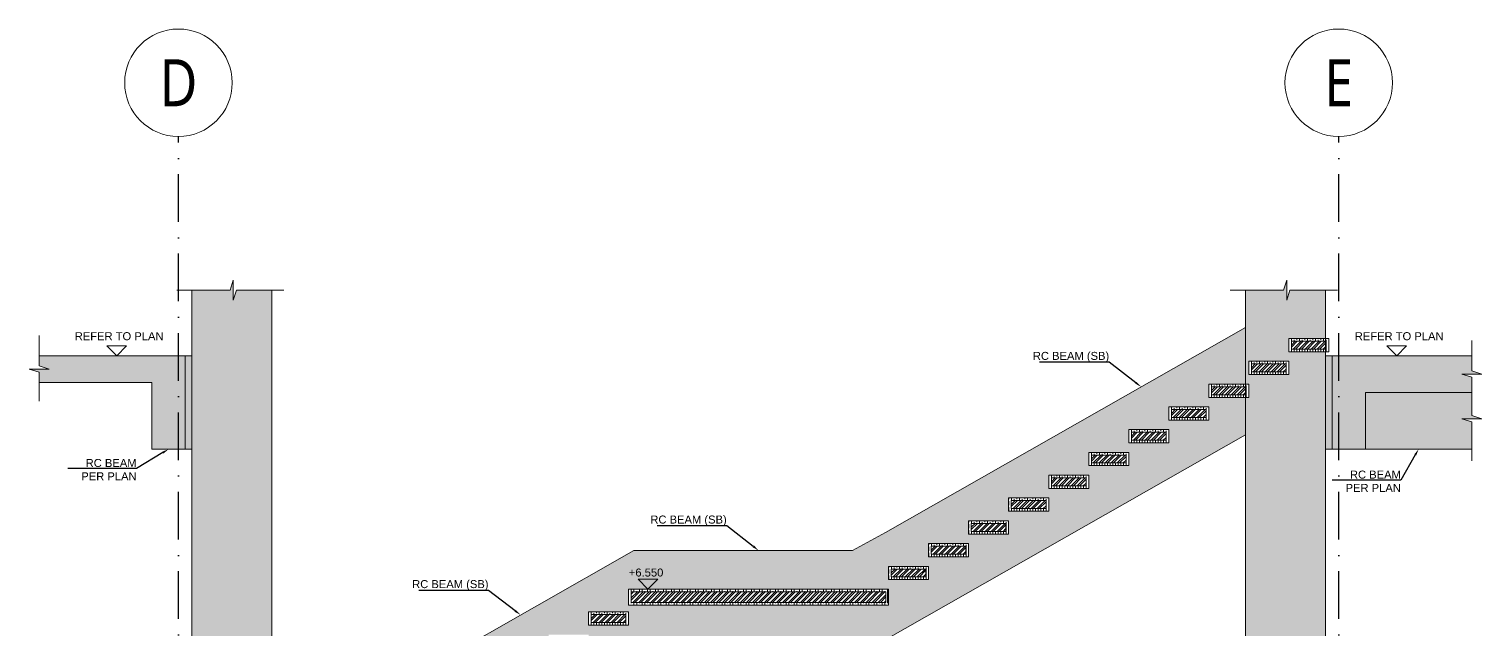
# Model space of a CAD drawing. Header units: millimetres. Extents: x -75675 to 439858, y -36597 to -1720.
# Drawn here: x 428964 to 439858, y -29535 to -25029 of the extents above; entities that cross this region are included whole.
import ezdxf
from ezdxf import colors
from ezdxf.entities.mleader import LeaderData, LeaderLine
from ezdxf.math import Vec2, Vec3

# ---------------------------------------------------------------- set-up
doc = ezdxf.new("R2010")
doc.units = ezdxf.units.MM
doc.header["$LTSCALE"] = 75
doc.linetypes.add('Dash Dot 3_16_', pattern=[7.9375, 4.7625, -1.5875, 0, -1.5875])
doc.linetypes.add('Dot & Dashed', pattern=[502.708322, 238.125, -132.291667, 0, -132.291655])
doc.layers.add('00_A_GRIDS.3D', color=7, linetype='Continuous')
doc.layers.add('05_DIMENSION_SETTING OUT EXTERIOR.DIM', color=7, linetype='Continuous')
for name, color, linetype, lineweight in [('A-ANNO-DIMS', 211, 'Continuous', 9), ('G-ANNO-SYMB', 111, 'Continuous', 9), ('S-HATCH', 8, 'Continuous', 9), ('S-Slab', 3, 'Continuous', 13)]:
    doc.layers.add(name, color=color, linetype=linetype, lineweight=lineweight)
doc.styles.add('GENERATED_STYLE_1', font='arial.ttf')
doc.styles.add('GENERATED_STYLE_3', font='trebuc.ttf', dxfattribs={"width": 0.78})

msp = doc.modelspace()

# ---------------------------------------------------------------- hatches: boundary and pattern name
at = {"layer": 'S-HATCH', "transparency": 33554687}
h = msp.add_hatch(color=9, dxfattribs=at)
h.dxf.hatch_style = 1
h.paths.add_polyline_path([(430784, -35299), (430184, -35299), (430184, -35982), (430471, -35982), (430495, -35906), (430495, -35982), (430495, -36057), (430519, -35982), (430784, -35982)])
h.paths.add_polyline_path([(430784, -30866), (430759, -30866), (430759, -30766), (430784, -30766), (430784, -26988), (430519, -26988), (430495, -27063), (430495, -26988), (430495, -26912), (430471, -26988), (430184, -26988), (430184, -31108), (430459, -31108), (430459, -31207), (430184, -31207), (430184, -35017), (430784, -35016), (430784, -34853), (430784, -34854)])
h.paths.add_polyline_path([(430459, -31037), (430459, -30937), (430759, -30937), (430759, -31037)], flags=16)
h.paths.add_polyline_path([(430479, -31017), (430479, -30957), (430739, -30957), (430739, -31017)], flags=0)
h.paths.add_polyline_path([(438684, -27449), (438409, -27449), (438409, -27350), (438684, -27350), (438684, -26988), (438418, -26988), (438394, -27063), (438394, -26988), (438394, -26912), (438370, -26988), (438084, -26988), (438084, -27691), (438109, -27691), (438109, -27791), (438084, -27791), (438084, -31765), (438110, -31765), (438110, -31865), (438084, -31865), (438084, -35179), (438684, -35179), (438684, -31540), (438409, -31540), (438409, -31440), (438684, -31440)])
h.paths.add_polyline_path([(438410, -31603), (438410, -31702), (438109, -31702), (438109, -31603)], flags=16)
h.paths.add_polyline_path([(438390, -31623), (438390, -31682), (438129, -31682), (438129, -31623)], flags=0)
h.paths.add_polyline_path([(438109, -27620), (438109, -27520), (438409, -27520), (438409, -27620)], flags=16)
h.paths.add_polyline_path([(438129, -27600), (438129, -27540), (438389, -27540), (438389, -27600)], flags=0)
h.paths.add_polyline_path([(438684, -35299), (438084, -35299), (438084, -35982), (438370, -35982), (438394, -35906), (438394, -35982), (438394, -36057), (438418, -35982), (438684, -35982)])
h = msp.add_hatch(color=256, dxfattribs=at)
h.dxf.hatch_style = 1
h.paths.add_polyline_path([(435139, -29639), (435389, -29639), (435389, -29607), (438084, -28073), (438084, -27791), (437809, -27791), (437809, -27691), (438084, -27691), (438084, -27267), (435386, -28804), (435139, -28939), (433729, -28939), (433499, -28939), (430784, -30484), (430784, -30766), (431059, -30766), (431059, -30866), (430784, -30866), (430784, -31290), (433479, -29755), (433729, -29639)])
h.paths.add_polyline_path([(433459, -29348), (433459, -29229), (435409, -29229), (435409, -29348)], flags=16)
h.paths.add_polyline_path([(433479, -29328), (433479, -29249), (435389, -29249), (435389, -29328)], flags=0)
h.paths.add_polyline_path([(433459, -29499), (433159, -29499), (433159, -29400), (433459, -29400)], flags=16)
h.paths.add_polyline_path([(433439, -29479), (433179, -29479), (433179, -29420), (433439, -29420)], flags=0)
h.paths.add_polyline_path([(433159, -29670), (432859, -29670), (432859, -29570), (433159, -29570)], flags=16)
h.paths.add_polyline_path([(433139, -29590), (433139, -29650), (432879, -29650), (432879, -29590)], flags=0)
h.paths.add_polyline_path([(432859, -29741), (432859, -29841), (432559, -29841), (432559, -29741)], flags=16)
h.paths.add_polyline_path([(432839, -29761), (432839, -29821), (432579, -29821), (432579, -29761)], flags=0)
h.paths.add_polyline_path([(435409, -29157), (435409, -29058), (435709, -29058), (435709, -29157)], flags=16)
h.paths.add_polyline_path([(435429, -29137), (435429, -29078), (435689, -29078), (435689, -29137)], flags=0)
h.paths.add_polyline_path([(432559, -29912), (432559, -30012), (432259, -30012), (432259, -29912)], flags=16)
h.paths.add_polyline_path([(432539, -29932), (432539, -29992), (432279, -29992), (432279, -29932)], flags=0)
h.paths.add_polyline_path([(435709, -28987), (435709, -28887), (436009, -28887), (436009, -28987)], flags=16)
h.paths.add_polyline_path([(435729, -28967), (435729, -28907), (435989, -28907), (435989, -28967)], flags=0)
h.paths.add_polyline_path([(432259, -30083), (432259, -30182), (431959, -30182), (431959, -30083)], flags=16)
h.paths.add_polyline_path([(432239, -30103), (432239, -30162), (431979, -30162), (431979, -30103)], flags=0)
h.paths.add_polyline_path([(436009, -28816), (436009, -28716), (436309, -28716), (436309, -28816)], flags=16)
h.paths.add_polyline_path([(436029, -28796), (436029, -28736), (436289, -28736), (436289, -28796)], flags=0)
h.paths.add_polyline_path([(431960, -30254), (431960, -30353), (431659, -30353), (431659, -30254)], flags=16)
h.paths.add_polyline_path([(431940, -30274), (431940, -30333), (431679, -30333), (431679, -30274)], flags=0)
h.paths.add_polyline_path([(436309, -28645), (436309, -28545), (436609, -28545), (436609, -28645)], flags=16)
h.paths.add_polyline_path([(436329, -28625), (436329, -28565), (436589, -28565), (436589, -28625)], flags=0)
h.paths.add_polyline_path([(431659, -30425), (431659, -30524), (431359, -30524), (431359, -30425)], flags=16)
h.paths.add_polyline_path([(431639, -30445), (431639, -30504), (431379, -30504), (431379, -30445)], flags=0)
h.paths.add_polyline_path([(436609, -28474), (436609, -28375), (436909, -28375), (436909, -28474)], flags=16)
h.paths.add_polyline_path([(436629, -28454), (436629, -28395), (436889, -28395), (436889, -28454)], flags=0)
h.paths.add_polyline_path([(431359, -30595), (431359, -30695), (431059, -30695), (431059, -30595)], flags=16)
h.paths.add_polyline_path([(431339, -30615), (431339, -30675), (431079, -30675), (431079, -30615)], flags=0)
h.paths.add_polyline_path([(436909, -28303), (436909, -28204), (437209, -28204), (437209, -28303)], flags=16)
h.paths.add_polyline_path([(436929, -28283), (436929, -28224), (437189, -28224), (437189, -28283)], flags=0)
h.paths.add_polyline_path([(437209, -28132), (437209, -28033), (437509, -28033), (437509, -28132)], flags=16)
h.paths.add_polyline_path([(437229, -28112), (437229, -28053), (437489, -28053), (437489, -28112)], flags=0)
h.paths.add_polyline_path([(437509, -27962), (437509, -27862), (437809, -27862), (437809, -27962)], flags=16)
h.paths.add_polyline_path([(437529, -27942), (437529, -27882), (437789, -27882), (437789, -27942)], flags=0)
at = {"layer": 'S-HATCH'}
h = msp.add_hatch(dxfattribs=at)
h.set_pattern_fill('GOST_WOOD', color=9, scale=10)
h.set_pattern_definition([(90, (6749.67, 7340.667), (60, -4e-15), [100, -20]), (90, (6769.67, 7320.667), (60, -4e-15), [60, -15, 30, -15]), (90, (6789.67, 7290.667), (60, -4e-15), [100, -20])])
h.paths.add_polyline_path([(438709, -27350), (438409, -27350), (438409, -27449), (438709, -27449)])
h.paths.add_polyline_path([(438689, -27370), (438689, -27429), (438429, -27429), (438429, -27370)], flags=16)
at = {"layer": 'S-HATCH', "transparency": 33554687}
h = msp.add_hatch(dxfattribs=at)
h.set_pattern_fill('STEEL', color=9, scale=10)
h.set_pattern_definition([(45, (6749.668, 7340.667), (-22.4506403, 22.4506403), []), (45, (6749.668, 7356.542), (-22.4506403, 22.4506403), [])])
h.paths.add_polyline_path([(438689, -27370), (438429, -27370), (438429, -27429), (438689, -27429)])
h = msp.add_hatch(color=256, dxfattribs=at)
h.dxf.hatch_style = 1
h.paths.add_polyline_path([(430084, -27479), (429885, -27479), (429039, -27479), (429039, -27555), (429115, -27579), (429039, -27579), (428964, -27579), (429039, -27603), (429039, -27679), (429885, -27679), (429885, -28179), (430084, -28179)])
h = msp.add_hatch(color=256, dxfattribs=at)
h.dxf.hatch_style = 1
h.paths.add_polyline_path([(430135, -27479), (430084, -27479), (430084, -28179), (430135, -28179)])
h = msp.add_hatch(color=9, dxfattribs=at)
h.dxf.hatch_style = 1
h.paths.add_polyline_path([(430184, -27479), (430135, -27479), (430135, -28179), (430184, -28179)])
at = {"layer": 'S-HATCH'}
h = msp.add_hatch(dxfattribs=at)
h.set_pattern_fill('GOST_WOOD', color=9, scale=10)
h.set_pattern_definition([(90, (6449.67, 7169.833), (60, -4e-15), [100, -20]), (90, (6469.67, 7149.833), (60, -4e-15), [60, -15, 30, -15]), (90, (6489.67, 7119.833), (60, -4e-15), [100, -20])])
h.paths.add_polyline_path([(438409, -27520), (438109, -27520), (438109, -27620), (438409, -27620)])
h.paths.add_polyline_path([(438389, -27540), (438389, -27600), (438129, -27600), (438129, -27540)], flags=16)
at = {"layer": 'S-HATCH', "transparency": 33554687}
h = msp.add_hatch(dxfattribs=at)
h.set_pattern_fill('STEEL', color=9, scale=10)
h.set_pattern_definition([(45, (6449.668, 7169.833), (-22.4506403, 22.4506403), []), (45, (6449.668, 7185.708), (-22.4506403, 22.4506403), [])])
h.paths.add_polyline_path([(438389, -27540), (438129, -27540), (438129, -27600), (438389, -27600)])
h = msp.add_hatch(color=9, dxfattribs=at)
h.dxf.hatch_style = 1
h.paths.add_polyline_path([(438735, -27479), (438684, -27479), (438684, -28179), (438735, -28179)])
h = msp.add_hatch(color=256, dxfattribs=at)
h.dxf.hatch_style = 1
h.paths.add_polyline_path([(439706, -27616), (439782, -27616), (439858, -27616), (439782, -27592), (439782, -27479), (438985, -27479), (438735, -27479), (438735, -28179), (438985, -28179), (438985, -27754), (439782, -27754), (439782, -27640)])
at = {"layer": 'S-HATCH'}
h = msp.add_hatch(dxfattribs=at)
h.set_pattern_fill('GOST_WOOD', color=9, scale=10)
h.set_pattern_definition([(90, (6149.67, 6999), (60, -4e-15), [100, -20]), (90, (6169.67, 6979), (60, -4e-15), [60, -15, 30, -15]), (90, (6189.67, 6949), (60, -4e-15), [100, -20])])
h.paths.add_polyline_path([(438109, -27691), (437809, -27691), (437809, -27791), (438109, -27791)])
h.paths.add_polyline_path([(438089, -27711), (438089, -27771), (437829, -27771), (437829, -27711)], flags=16)
at = {"layer": 'S-HATCH', "transparency": 33554687}
h = msp.add_hatch(dxfattribs=at)
h.set_pattern_fill('STEEL', color=9, scale=10)
h.set_pattern_definition([(45, (6149.668, 6999), (-22.4506403, 22.4506403), []), (45, (6149.668, 7014.875), (-22.4506403, 22.4506403), [])])
h.paths.add_polyline_path([(438089, -27711), (437829, -27711), (437829, -27771), (438089, -27771)])
h = msp.add_hatch(color=9, dxfattribs=at)
h.dxf.hatch_style = 1
h.paths.add_polyline_path([(439782, -27927), (439782, -27760), (439782, -27754), (438985, -27754), (438984, -28179), (439782, -28179), (439782, -27975), (439706, -27951), (439782, -27951), (439858, -27951)])
at = {"layer": 'S-HATCH'}
h = msp.add_hatch(dxfattribs=at)
h.set_pattern_fill('GOST_WOOD', color=9, scale=10)
h.set_pattern_definition([(90, (5849.67, 6828.167), (60, -4e-15), [100, -20]), (90, (5869.67, 6808.167), (60, -4e-15), [60, -15, 30, -15]), (90, (5889.67, 6778.167), (60, -4e-15), [100, -20])])
h.paths.add_polyline_path([(437809, -27862), (437509, -27862), (437509, -27962), (437809, -27962)])
h.paths.add_polyline_path([(437789, -27882), (437789, -27942), (437529, -27942), (437529, -27882)], flags=16)
at = {"layer": 'S-HATCH', "transparency": 33554687}
h = msp.add_hatch(dxfattribs=at)
h.set_pattern_fill('STEEL', color=9, scale=10)
h.set_pattern_definition([(45, (5849.668, 6828.167), (-22.4506403, 22.4506403), []), (45, (5849.668, 6844.042), (-22.4506403, 22.4506403), [])])
h.paths.add_polyline_path([(437789, -27882), (437529, -27882), (437529, -27942), (437789, -27942)])
at = {"layer": 'S-HATCH'}
h = msp.add_hatch(dxfattribs=at)
h.set_pattern_fill('GOST_WOOD', color=9, scale=10)
h.set_pattern_definition([(90, (5549.67, 6657.333), (60, -4e-15), [100, -20]), (90, (5569.67, 6637.333), (60, -4e-15), [60, -15, 30, -15]), (90, (5589.67, 6607.333), (60, -4e-15), [100, -20])])
h.paths.add_polyline_path([(437509, -28033), (437209, -28033), (437209, -28132), (437509, -28132)])
h.paths.add_polyline_path([(437489, -28053), (437489, -28112), (437229, -28112), (437229, -28053)], flags=16)
at = {"layer": 'S-HATCH', "transparency": 33554687}
h = msp.add_hatch(dxfattribs=at)
h.set_pattern_fill('STEEL', color=9, scale=10)
h.set_pattern_definition([(45, (5549.668, 6657.333), (-22.4506403, 22.4506403), []), (45, (5549.668, 6673.208), (-22.4506403, 22.4506403), [])])
h.paths.add_polyline_path([(437489, -28053), (437229, -28053), (437229, -28112), (437489, -28112)])
at = {"layer": 'S-HATCH'}
h = msp.add_hatch(dxfattribs=at)
h.set_pattern_fill('GOST_WOOD', color=9, scale=10)
h.set_pattern_definition([(90, (5249.67, 6486.5), (60, -4e-15), [100, -20]), (90, (5269.67, 6466.5), (60, -4e-15), [60, -15, 30, -15]), (90, (5289.67, 6436.5), (60, -4e-15), [100, -20])])
h.paths.add_polyline_path([(437209, -28204), (436909, -28204), (436909, -28303), (437209, -28303)])
h.paths.add_polyline_path([(437189, -28224), (437189, -28283), (436929, -28283), (436929, -28224)], flags=16)
at = {"layer": 'S-HATCH', "transparency": 33554687}
h = msp.add_hatch(dxfattribs=at)
h.set_pattern_fill('STEEL', color=9, scale=10)
h.set_pattern_definition([(45, (5249.668, 6486.5), (-22.4506403, 22.4506403), []), (45, (5249.668, 6502.375), (-22.4506403, 22.4506403), [])])
h.paths.add_polyline_path([(437189, -28224), (436929, -28224), (436929, -28283), (437189, -28283)])
at = {"layer": 'S-HATCH'}
h = msp.add_hatch(dxfattribs=at)
h.set_pattern_fill('GOST_WOOD', color=9, scale=10)
h.set_pattern_definition([(90, (4949.67, 6315.667), (60, -4e-15), [100, -20]), (90, (4969.67, 6295.667), (60, -4e-15), [60, -15, 30, -15]), (90, (4989.67, 6265.667), (60, -4e-15), [100, -20])])
h.paths.add_polyline_path([(436909, -28375), (436609, -28375), (436609, -28474), (436909, -28474)])
h.paths.add_polyline_path([(436889, -28395), (436889, -28454), (436629, -28454), (436629, -28395)], flags=16)
at = {"layer": 'S-HATCH', "transparency": 33554687}
h = msp.add_hatch(dxfattribs=at)
h.set_pattern_fill('STEEL', color=9, scale=10)
h.set_pattern_definition([(45, (4949.668, 6315.667), (-22.4506403, 22.4506403), []), (45, (4949.668, 6331.542), (-22.4506403, 22.4506403), [])])
h.paths.add_polyline_path([(436889, -28395), (436629, -28395), (436629, -28454), (436889, -28454)])
at = {"layer": 'S-HATCH'}
h = msp.add_hatch(dxfattribs=at)
h.set_pattern_fill('GOST_WOOD', color=9, scale=10)
h.set_pattern_definition([(90, (4649.67, 6144.833), (60, -4e-15), [100, -20]), (90, (4669.67, 6124.833), (60, -4e-15), [60, -15, 30, -15]), (90, (4689.67, 6094.833), (60, -4e-15), [100, -20])])
h.paths.add_polyline_path([(436609, -28545), (436309, -28545), (436309, -28645), (436609, -28645)])
h.paths.add_polyline_path([(436589, -28565), (436589, -28625), (436329, -28625), (436329, -28565)], flags=16)
at = {"layer": 'S-HATCH', "transparency": 33554687}
h = msp.add_hatch(dxfattribs=at)
h.set_pattern_fill('STEEL', color=9, scale=10)
h.set_pattern_definition([(45, (4649.668, 6144.833), (-22.4506403, 22.4506403), []), (45, (4649.668, 6160.708), (-22.4506403, 22.4506403), [])])
h.paths.add_polyline_path([(436589, -28565), (436329, -28565), (436329, -28625), (436589, -28625)])
at = {"layer": 'S-HATCH'}
h = msp.add_hatch(dxfattribs=at)
h.set_pattern_fill('GOST_WOOD', color=9, scale=10)
h.set_pattern_definition([(90, (4349.67, 5974), (60, -4e-15), [100, -20]), (90, (4369.67, 5954), (60, -4e-15), [60, -15, 30, -15]), (90, (4389.67, 5924), (60, -4e-15), [100, -20])])
h.paths.add_polyline_path([(436309, -28716), (436009, -28716), (436009, -28816), (436309, -28816)])
h.paths.add_polyline_path([(436289, -28736), (436289, -28796), (436029, -28796), (436029, -28736)], flags=16)
at = {"layer": 'S-HATCH', "transparency": 33554687}
h = msp.add_hatch(dxfattribs=at)
h.set_pattern_fill('STEEL', color=9, scale=10)
h.set_pattern_definition([(45, (4349.668, 5974), (-22.4506403, 22.4506403), []), (45, (4349.668, 5989.875), (-22.4506403, 22.4506403), [])])
h.paths.add_polyline_path([(436289, -28736), (436029, -28736), (436029, -28796), (436289, -28796)])
at = {"layer": 'S-HATCH'}
h = msp.add_hatch(dxfattribs=at)
h.set_pattern_fill('GOST_WOOD', color=9, scale=10)
h.set_pattern_definition([(90, (4049.67, 5803.167), (60, -4e-15), [100, -20]), (90, (4069.67, 5783.167), (60, -4e-15), [60, -15, 30, -15]), (90, (4089.67, 5753.167), (60, -4e-15), [100, -20])])
h.paths.add_polyline_path([(436009, -28887), (435709, -28887), (435709, -28987), (436009, -28987)])
h.paths.add_polyline_path([(435989, -28907), (435989, -28967), (435729, -28967), (435729, -28907)], flags=16)
at = {"layer": 'S-HATCH', "transparency": 33554687}
h = msp.add_hatch(dxfattribs=at)
h.set_pattern_fill('STEEL', color=9, scale=10)
h.set_pattern_definition([(45, (4049.668, 5803.167), (-22.4506403, 22.4506403), []), (45, (4049.668, 5819.042), (-22.4506403, 22.4506403), [])])
h.paths.add_polyline_path([(435989, -28907), (435729, -28907), (435729, -28967), (435989, -28967)])
at = {"layer": 'S-HATCH'}
h = msp.add_hatch(dxfattribs=at)
h.set_pattern_fill('GOST_WOOD', color=9, scale=10)
h.set_pattern_definition([(90, (3749.67, 5632.333), (60, -4e-15), [100, -20]), (90, (3769.67, 5612.333), (60, -4e-15), [60, -15, 30, -15]), (90, (3789.67, 5582.333), (60, -4e-15), [100, -20])])
h.paths.add_polyline_path([(435709, -29058), (435409, -29058), (435409, -29157), (435709, -29157)])
h.paths.add_polyline_path([(435689, -29078), (435689, -29137), (435429, -29137), (435429, -29078)], flags=16)
at = {"layer": 'S-HATCH', "transparency": 33554687}
h = msp.add_hatch(dxfattribs=at)
h.set_pattern_fill('STEEL', color=9, scale=10)
h.set_pattern_definition([(45, (3749.668, 5632.333), (-22.4506403, 22.4506403), []), (45, (3749.668, 5648.208), (-22.4506403, 22.4506403), [])])
h.paths.add_polyline_path([(435689, -29078), (435429, -29078), (435429, -29137), (435689, -29137)])
at = {"layer": 'S-HATCH'}
h = msp.add_hatch(dxfattribs=at)
h.set_pattern_fill('GOST_WOOD', color=9, scale=10)
h.set_pattern_definition([(90, (-1200.33, 3836.5), (60, -4e-15), [100, -20]), (90, (-1180.33, 3816.5), (60, -4e-15), [60, -15, 30, -15]), (90, (-1160.33, 3786.5), (60, -4e-15), [100, -20])])
h.paths.add_polyline_path([(434189, -29328), (433939, -29328), (433939, -29348), (434189, -29348)])
h.paths.add_polyline_path([(435409, -29229), (434189, -29229), (434189, -29249), (435389, -29249), (435389, -29328), (434189, -29328), (434189, -29348), (435409, -29348)])
h.paths.add_polyline_path([(434189, -29229), (433939, -29229), (433939, -29249), (434189, -29249)])
h.paths.add_polyline_path([(433939, -29229), (433459, -29229), (433459, -29348), (433939, -29348), (433939, -29328), (433479, -29328), (433479, -29249), (433939, -29249)])
at = {"layer": 'S-HATCH', "transparency": 33554687}
h = msp.add_hatch(dxfattribs=at)
h.set_pattern_fill('STEEL', color=9, scale=10)
h.set_pattern_definition([(45, (-1200.332, 3836.5), (-22.4506403, 22.4506403), []), (45, (-1200.332, 3852.375), (-22.4506403, 22.4506403), [])])
h.paths.add_polyline_path([(433479, -29328), (435389, -29328), (435389, -29249), (433479, -29249)])
at = {"layer": 'S-HATCH'}
h = msp.add_hatch(dxfattribs=at)
h.set_pattern_fill('GOST_WOOD', color=9, scale=10)
h.set_pattern_definition([(90, (1499.67, 5290.667), (60, -4e-15), [100, -20]), (90, (1519.67, 5270.667), (60, -4e-15), [60, -15, 30, -15]), (90, (1539.67, 5240.667), (60, -4e-15), [100, -20])])
h.paths.add_polyline_path([(433459, -29400), (433159, -29400), (433159, -29499), (433459, -29499)])
h.paths.add_polyline_path([(433439, -29420), (433439, -29479), (433179, -29479), (433179, -29420)], flags=16)
at = {"layer": 'S-HATCH', "transparency": 33554687}
h = msp.add_hatch(dxfattribs=at)
h.set_pattern_fill('STEEL', color=9, scale=10)
h.set_pattern_definition([(45, (1499.668, 5290.667), (-22.4506403, 22.4506403), []), (45, (1499.668, 5306.542), (-22.4506403, 22.4506403), [])])
h.paths.add_polyline_path([(433439, -29420), (433179, -29420), (433179, -29479), (433439, -29479)])

# ---------------------------------------------------------------- linework, layer by layer
at = {"layer": '00_A_GRIDS.3D', "color": 1, "linetype": 'Dash Dot 3_16_'}
for p, q in [((430084, -36597), (430084, -25835)), ((438784, -36597), (438784, -25835))]:
    msp.add_line(p, q, dxfattribs=at)
at = {"layer": '00_A_GRIDS.3D', "color": 1, "lineweight": 0}
for centre in [(430084, -25432), (438784, -25432)]:
    msp.add_circle(centre, 403, dxfattribs=at)
at = {"layer": 'G-ANNO-SYMB'}
for points in [[(429621, -27479), (429695, -27405), (429547, -27405)], [(439219, -27479), (439293, -27405), (439145, -27405)], [(433604, -29229), (433678, -29155), (433530, -29155)]]:
    msp.add_lwpolyline(points, close=True, dxfattribs=at)
at = {"layer": 'S-Slab'}
for p, q in [((430184, -35017), (430184, -26988)), ((430784, -34854), (430784, -26988)), ((438084, -31765), (438084, -26988)), ((438684, -31440), (438684, -26988)), ((438084, -27267), (435386, -28804)), ((430135, -27479), (430185, -27479)), ((438735, -27479), (438684, -27479)), ((438084, -28073), (435389, -29607)), ((430135, -28179), (430185, -28179)), ((438735, -28179), (438684, -28179)), ((438984, -28179), (439782, -28179)), ((435139, -28939), (435386, -28804)), ((430784, -30484), (433499, -28939)), ((433729, -28939), (433499, -28939)), ((433729, -28939), (435139, -28939))]:
    msp.add_line(p, q, dxfattribs=at)
for points in [[(430875, -26988), (430519, -26988), (430495, -27063), (430495, -26988), (430495, -26912), (430471, -26988), (430071, -26988)], [(438775, -26988), (438418, -26988), (438394, -27063), (438394, -26988), (438394, -26912), (438370, -26988), (437971, -26988)], [(428964, -27579), (429039, -27579), (429115, -27579), (429039, -27555), (429039, -27328)], [(439782, -27857), (439782, -27640), (439706, -27616), (439782, -27616), (439858, -27616), (439782, -27592), (439782, -27365)], [(429885, -27679), (429885, -28179), (430135, -28179), (430135, -27479), (429885, -27479), (429885, -27479), (429039, -27479), (429039, -27555)], [(439782, -27592), (439782, -27479), (438985, -27479), (438985, -27479), (438735, -27479), (438735, -28179), (438985, -28179), (438985, -27754)], [(429039, -27820), (429039, -27603), (428964, -27579)], [(429039, -27603), (429039, -27679), (429885, -27679)], [(438985, -27754), (439782, -27754), (439782, -27640)], [(439782, -28267), (439782, -27975), (439706, -27951), (439782, -27951), (439858, -27951), (439782, -27927), (439782, -27760)]]:
    msp.add_lwpolyline(points, dxfattribs=at)
for points in [[(438409, -27449), (438709, -27449), (438709, -27350), (438409, -27350)], [(438429, -27429), (438689, -27429), (438689, -27370), (438429, -27370)], [(438109, -27620), (438409, -27620), (438409, -27520), (438109, -27520)], [(438129, -27600), (438389, -27600), (438389, -27540), (438129, -27540)], [(437809, -27791), (438109, -27791), (438109, -27691), (437809, -27691)], [(437829, -27771), (438089, -27771), (438089, -27711), (437829, -27711)], [(437509, -27962), (437809, -27962), (437809, -27862), (437509, -27862)], [(437529, -27942), (437789, -27942), (437789, -27882), (437529, -27882)], [(437209, -28132), (437509, -28132), (437509, -28033), (437209, -28033)], [(437229, -28112), (437489, -28112), (437489, -28053), (437229, -28053)], [(436909, -28303), (437209, -28303), (437209, -28204), (436909, -28204)], [(436929, -28283), (437189, -28283), (437189, -28224), (436929, -28224)], [(436609, -28474), (436909, -28474), (436909, -28375), (436609, -28375)], [(436629, -28454), (436889, -28454), (436889, -28395), (436629, -28395)], [(436309, -28645), (436609, -28645), (436609, -28545), (436309, -28545)], [(436329, -28625), (436589, -28625), (436589, -28565), (436329, -28565)], [(436009, -28816), (436309, -28816), (436309, -28716), (436009, -28716)], [(436029, -28796), (436289, -28796), (436289, -28736), (436029, -28736)], [(435709, -28987), (436009, -28987), (436009, -28887), (435709, -28887)], [(435729, -28967), (435989, -28967), (435989, -28907), (435729, -28907)], [(435409, -29157), (435709, -29157), (435709, -29058), (435409, -29058)], [(435429, -29137), (435689, -29137), (435689, -29078), (435429, -29078)], [(433459, -29348), (435409, -29348), (435409, -29229), (433459, -29229)], [(433479, -29328), (435389, -29328), (435389, -29249), (433479, -29249)], [(433159, -29499), (433459, -29499), (433459, -29400), (433159, -29400)], [(433179, -29479), (433439, -29479), (433439, -29420), (433179, -29420)]]:
    msp.add_lwpolyline(points, close=True, dxfattribs=at)

# ---------------------------------------------------------------- texts
at = {"layer": '00_A_GRIDS.3D', "color": 1, "linetype": 'Dot & Dashed', "lineweight": 0, "char_height": 352.5, "width": 817.12, "attachment_point": 5, "style": 'GENERATED_STYLE_3'}
for s, insert in [('{\\W0.85;D}', (430084, -25432)), ('{\\W0.85;E}', (438784, -25432))]:
    msp.add_mtext(s, dxfattribs=dict(at, insert=insert))
at = {"layer": '05_DIMENSION_SETTING OUT EXTERIOR.DIM', "color": 2, "lineweight": 25, "char_height": 60, "attachment_point": 7, "style": 'GENERATED_STYLE_1'}
for s, insert in [('\\A1;REFER TO PLAN', (429306, -27363)), ('\\A1;REFER TO PLAN', (438904, -27363)), ('\\A1;+6.550', (433461, -29135))]:
    msp.add_mtext(s, dxfattribs=dict(at, insert=insert))

# ---------------------------------------------------------------- leaders
at = {"layer": 'A-ANNO-DIMS'}
ml = msp.add_multileader_mtext('Standard', dxfattribs=at)
ml.set_content('RC BEAM (SB)', color=256, style='GENERATED_STYLE_1')
ml.set_leader_properties()
ml.build(insert=Vec2(0, 0))
ml.multileader.update_dxf_attribs({"text_right_attachment_type": 6, "dogleg_length": 0.36, "arrow_head_size": 50})
ctx = ml.context
ctx.base_point, ctx.char_height, ctx.arrow_head_size, ctx.landing_gap_size, ctx.plane_origin = Vec3(436500, -27489), 60, 50, 0.09, Vec3(436372, -27752)
ctx.right_attachment, ctx.text_align_type = 6, 2
notes = []
notes.append((ctx, [(1, (1, 1, 0), (437063, -27528), (-1, 0), 1.396927018504357e-11, [(0, [(437303, -27712)], 0, [])])]))
ctx.mtext.insert, ctx.mtext.width, ctx.mtext.alignment, ctx.mtext.flow_direction = Vec3(437063, -27450), 608.58, 3, 5
ml = msp.add_multileader_mtext('Standard', dxfattribs=at)
ml.set_content('RC BEAM PER PLAN', color=256, style='GENERATED_STYLE_1')
ml.set_leader_properties()
ml.build(insert=Vec2(0, 0))
ml.multileader.update_dxf_attribs({"text_right_attachment_type": 6, "dogleg_length": 0.36, "arrow_head_size": 50})
ctx = ml.context
ctx.base_point, ctx.char_height, ctx.arrow_head_size, ctx.landing_gap_size, ctx.plane_origin = Vec3(429369, -28283), 60, 50, 0.09, Vec3(429079, -28549)
ctx.right_attachment, ctx.text_align_type = 6, 2
notes.append((ctx, [(1, (1, 1, 0), (429770, -28325), (-1, 0), 1.396927018504357e-11, [(0, [(430010, -28179)], 0, [])])]))
ctx.mtext.insert, ctx.mtext.width, ctx.mtext.alignment, ctx.mtext.flow_direction = Vec3(429770, -28253), 509.24, 3, 5
ml = msp.add_multileader_mtext('Standard', dxfattribs=at)
ml.set_content('RC BEAM PER PLAN', color=256, style='GENERATED_STYLE_1')
ml.set_leader_properties()
ml.build(insert=Vec2(0, 0))
ml.multileader.update_dxf_attribs({"text_left_attachment_type": 6, "text_right_attachment_type": 6, "dogleg_length": 0.36, "arrow_head_size": 50})
ctx = ml.context
ctx.base_point, ctx.char_height, ctx.arrow_head_size, ctx.landing_gap_size, ctx.plane_origin = Vec3(438848, -28412), 60, 50, 0.09, Vec3(438720, -28675)
ctx.left_attachment, ctx.right_attachment, ctx.text_align_type = 6, 6, 2
notes.append((ctx, [(1, (1, 1, 0), (439250, -28412), (-1, 0), 1.396927018504357e-11, [(0, [(439383, -28179)], 0, [])])]))
ctx.mtext.insert, ctx.mtext.width, ctx.mtext.alignment, ctx.mtext.flow_direction = Vec3(439250, -28340), 511.1, 3, 5
ml = msp.add_multileader_mtext('Standard', dxfattribs=at)
ml.set_content('RC BEAM (SB)', color=256, style='GENERATED_STYLE_1')
ml.set_leader_properties()
ml.build(insert=Vec2(0, 0))
ml.multileader.update_dxf_attribs({"text_right_attachment_type": 6, "dogleg_length": 0.36, "arrow_head_size": 50})
ctx = ml.context
ctx.base_point, ctx.char_height, ctx.arrow_head_size, ctx.landing_gap_size, ctx.plane_origin = Vec3(433631, -28715), 60, 50, 0.09, Vec3(433503, -28978)
ctx.right_attachment, ctx.text_align_type = 6, 2
notes.append((ctx, [(1, (1, 1, 0), (434195, -28754), (-1, 0), 1.396927018504357e-11, [(0, [(434434, -28939)], 0, [])])]))
ctx.mtext.insert, ctx.mtext.width, ctx.mtext.alignment, ctx.mtext.flow_direction = Vec3(434195, -28677), 608.58, 3, 5
ml = msp.add_multileader_mtext('Standard', dxfattribs=at)
ml.set_content('RC BEAM (SB)', color=256, style='GENERATED_STYLE_1')
ml.set_leader_properties()
ml.build(insert=Vec2(0, 0))
ml.multileader.update_dxf_attribs({"text_right_attachment_type": 6, "dogleg_length": 0.36, "arrow_head_size": 50})
ctx = ml.context
ctx.base_point, ctx.char_height, ctx.arrow_head_size, ctx.landing_gap_size, ctx.plane_origin = Vec3(431846, -29199), 60, 50, 0.09, Vec3(431718, -29462)
ctx.right_attachment, ctx.text_align_type = 6, 2
notes.append((ctx, [(1, (1, 1, 0), (432409, -29238), (-1, 0), 1.396927018504357e-11, [(0, [(432649, -29422)], 0, [])])]))
ctx.mtext.insert, ctx.mtext.width, ctx.mtext.alignment, ctx.mtext.flow_direction = Vec3(432409, -29161), 608.58, 3, 5
for ctx, leaders in notes:
    for number, flags, end, landing, length, lines in leaders:
        leader = LeaderData()
        leader.index, (leader.has_last_leader_line, leader.has_dogleg_vector, leader.attachment_direction) = number, flags
        leader.last_leader_point, leader.dogleg_vector, leader.dogleg_length = Vec3(end), Vec3(landing), length
        for number, points, colour, breaks in lines:
            line = LeaderLine()
            line.index, line.vertices, line.color, line.breaks = number, Vec3.list(points), colors.encode_raw_color(colour), breaks
            leader.lines.append(line)
        ctx.leaders.append(leader)

doc.saveas('drawing.dxf')
